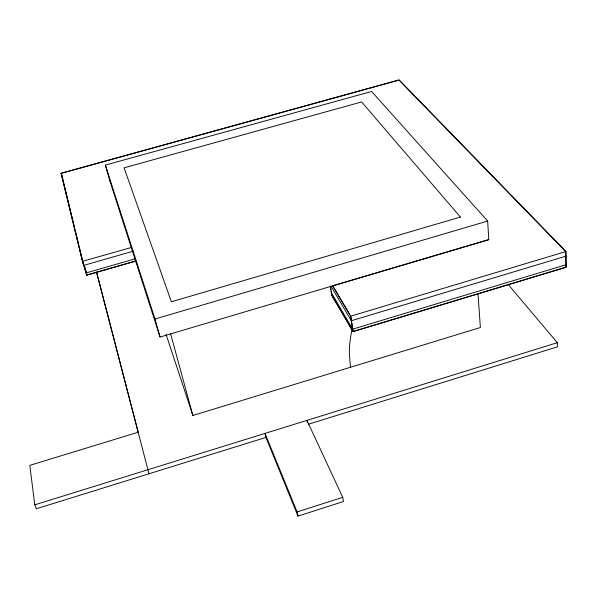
<?xml version="1.0" encoding="UTF-8"?>
<svg xmlns="http://www.w3.org/2000/svg" width="596" height="596" viewBox="0 0 596 596"><rect width="100%" height="100%" fill="white"/><g stroke="black" fill="none" stroke-linecap="round" stroke-linejoin="round"><path stroke-width="0.89" d="M342.737 497.332L343.49 501.527L298.007 516.099L297.106 511.934L342.737 497.332L306.94 420.389L307.409 422.825M298.007 516.099L265.92 437.434L36.386 508.768L34.791 504.834L29.8 465.379L137.989 432.279M308.616 424.166L557.402 346.857L557.32 342.7L508.09 284.359M34.791 504.834L557.32 342.7M166.105 334.512L192.873 415.487L480.391 327.517L477.985 293.441M566.163 264.691L352.608 329.163L331.309 292.681M330.266 286.303L331.704 295.095L353.108 331.488L565.939 267.179L565.708 251.646L399.044 80.117L61.246 173.384L82.613 261.346L86.919 275.024L135.828 260.959M331.704 295.095L352.988 331.644L566.2 267.224L565.969 251.527L399.111 79.901L61.045 173.235L82.419 261.339L86.778 275.158L135.828 261.048M109.858 180.923L105.365 165.092L371.599 91.471L487.655 221.056L488.809 239.719L332.657 285.856L350.619 316.223L565.969 251.527M566.036 256.131L351.312 320.745L330.892 286.065M109.82 180.797L160.048 337.038L488.802 239.562M105.365 165.092L154.997 319.002L487.655 221.056M135.203 258.813L86.077 272.931L84.759 267.53M82.419 261.339L131.262 247.519M133.206 251.199L83.701 265.384L79.313 247.333M332.859 285.961L349.345 313.831M297.106 511.934L265.011 433.404L265.92 437.434M148.97 473.783L96.492 272.208M61.246 173.384L62.811 178.413M61.045 173.235L62.208 176.945M154.997 319.002L160.048 337.038M170.62 333.797L192.873 415.487M96.619 272.037L138.056 431.713M85.377 268.729L86.919 275.024M84.796 267.045L86.778 275.158M62.424 177.846L74.709 228.387M75.141 230.19L78.873 245.53M330.72 287.98L331.011 289.745M331.294 291.511L331.734 294.163M350.761 316.215L353.108 331.488M350.619 316.223L352.988 331.644M350.433 367.278L349.33 352.832A139.501 102.37 -34.6 0 1 352.199 329.052M460.417 217.071L171.387 301.785L124.087 167.834L361.623 101.946L460.417 217.071"/></g></svg>
